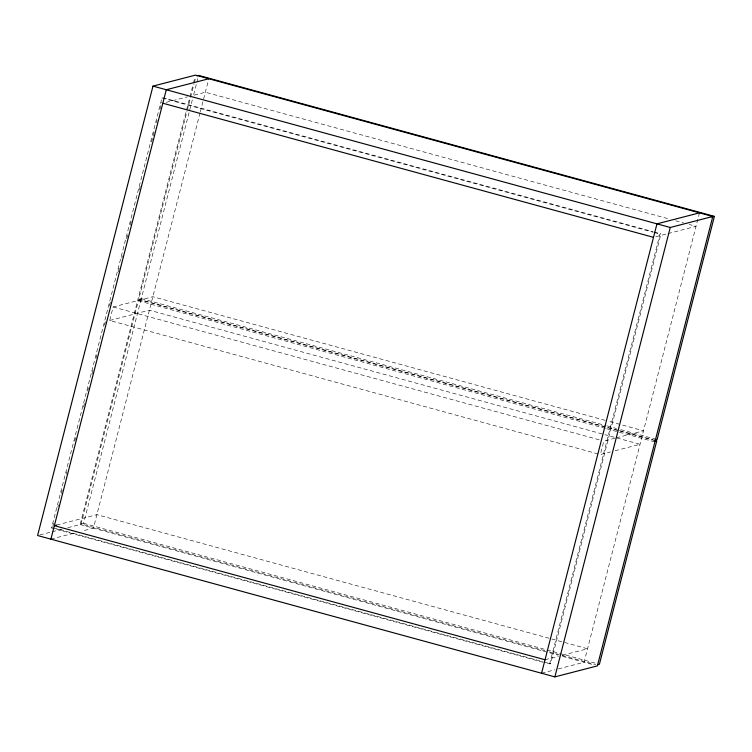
<?xml version="1.0" encoding="UTF-8"?>
<svg xmlns="http://www.w3.org/2000/svg" width="752" height="752" viewBox="0 0 752 752"><rect width="100%" height="100%" fill="white"/><g stroke="black" fill="none" stroke-linecap="round" stroke-linejoin="round"><path stroke-width="0.56" stroke-dasharray="3.76 2.82" d="M542.812 662.183L51.55 527.923L161.934 97.995L162.93 97.741L653.065 231.691M52.837 526.532L53.712 523.119M57.801 507.196L58.383 504.921M61.307 493.547L62.181 490.135M66.27 474.211L66.853 471.936M74.739 441.227L76.196 435.54M83.5 407.105L84.666 402.555M87.589 391.181L88.463 387.769M91.97 374.12L93.135 369.57M96.049 358.196L96.933 354.784M104.519 325.221L105.402 321.809M109.491 305.885L110.948 300.198M118.252 271.763L119.418 267.214M121.749 258.115L122.332 255.84M126.712 238.779L127.887 234.229M130.218 225.13L131.685 219.443M139.27 189.871L140.154 186.458M151.537 142.1L154.169 131.863M156.501 122.764L157.083 120.489M160.007 109.115L161.755 102.291M598.103 453.935L109.698 320.455L113.157 306.976L152.853 296.711L607.259 420.904M67.812 527.697L80.126 524.52L189.664 97.873M189.965 96.735L193.17 84.215M193.461 83.077L194.928 77.39M544.815 650.715L81.056 523.975L138.368 300.772L140.915 300.104L654.447 440.456M618.341 430.341L138.744 299.268L187.041 111.193M187.333 110.055L194.025 83.998M194.307 82.87L195.764 77.202M81.056 523.975L83.604 523.307L140.915 300.104M138.744 299.268L141.301 298.61L192.503 99.198M193.659 94.667L196.573 83.34M196.864 82.203L198.321 76.544M200.051 112.885L93.427 528.148L82.231 531.044M200.342 111.747L208.812 78.753M549.609 664.044L659.993 234.116L660.98 233.863L550.596 663.79L543.95 662.493M699.482 212.854L584.088 662.249L556.113 669.487M166.183 102.366L187.445 96.867M194.157 95.128L205.352 92.233L668.819 218.898M109.698 320.455L149.385 310.191L603.79 434.383M655.735 236.748L666.921 233.853M668.039 233.571L696.014 226.333L689.217 224.472M56.597 525.084L96.886 514.669L587.556 648.769L559.582 656.007M51.55 527.923L52.546 527.669M39.837 534.935L51.033 532.04M52.151 531.749L62.219 529.145M50.901 539.146L74.401 533.074M615.164 438.143L603.828 441.076L600.369 454.556L610.568 451.914M616.302 437.852L643.515 430.811L608.387 421.214M615.108 450.739L640.055 444.291L604.928 434.694M545.031 659.767L558.454 656.289M541.572 673.247L554.995 669.778M675.616 220.759L683.549 222.93M654.193 232.001L660.98 233.863M161.934 97.995L653.197 232.265M654.334 232.575L659.993 234.116M141.301 298.61L606.187 425.66M607.325 425.97L616.367 428.443M620.898 429.683L655.96 439.262M619.479 430.652L653.413 439.929M138.368 300.772L605.52 428.443M606.648 428.753L654.155 441.734M113.157 306.976L601.562 440.456M83.604 523.307L598.263 663.969M549.336 651.956L595.716 664.627M80.126 524.52L558.031 655.133M562.562 656.364L594.071 664.975M53.674 527.979L542.671 661.619M543.809 661.929L550.596 663.79"/><path stroke-width="1.13" d="M152.985 86.113L37.6 535.518L554.873 676.885L597.389 665.887L712.783 216.482L195.511 75.115L152.985 86.113L670.258 227.48L712.783 216.482M50.901 539.146L166.286 89.751L208.812 78.753M541.572 673.247L656.957 223.852L699.482 212.854M554.873 676.885L670.258 227.48M654.447 440.456L656.703 441.076L599.4 664.279L597.699 664.712M196.911 75.849L198.613 75.407L714.4 216.369L657.088 439.572L654.541 440.24M711.853 217.037L714.4 216.369M56.597 525.084L54.36 525.667L545.031 659.767M655.001 441.518L656.703 441.076M162.827 103.231L653.497 237.331"/></g></svg>
